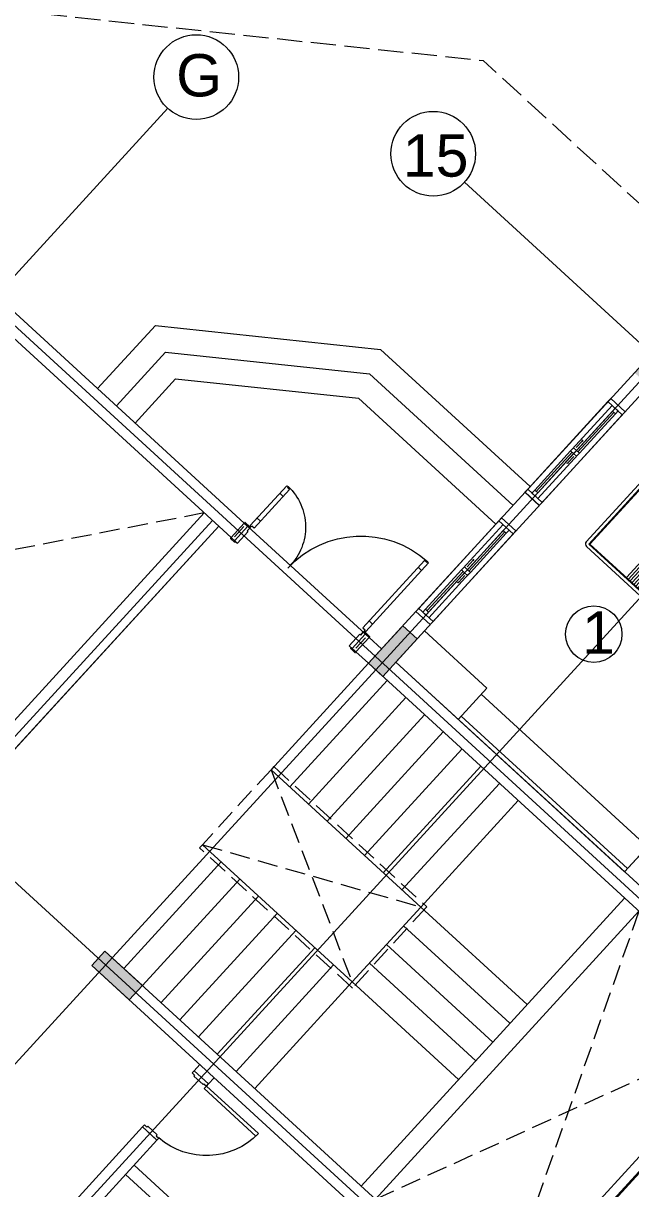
# Model space of a CAD drawing. Header units: metres. Extents: x 750 to 3116, y -341 to 1465.
# Drawn here: x 2709.45 to 2716.63, y 707.02 to 720.78 of the extents above; entities that cross this region are included whole.
import ezdxf

# ---------------------------------------------------------------- set-up
doc = ezdxf.new("R2010")
doc.units = ezdxf.units.M
doc.linetypes.add('ACAD_ISO02W100', pattern=[15, 12, -3])
doc.linetypes.add('HIDDEN', pattern=[0.375, 0.25, -0.125])
for name, color, linetype, lineweight in [('A-Door', 254, 'Continuous', 5), ('Centre Line', 7, 'Continuous', 13), ('Column', 50, 'Continuous', 20), ('Cutout', 153, 'Continuous', 5), ('Door', 253, 'Continuous', 5), ('Furniture', 44, 'Continuous', 5), ('GUIDE LINE', 7, 'Continuous', 5), ('Hatch', 251, 'Continuous', 5), ('Hidden line', 251, 'Continuous', 5), ('Interior wall', 31, 'Continuous', 13), ('Inverted beam', 252, 'Continuous', 5), ('Levels', 252, 'Continuous', 5), ('Railing', 190, 'Continuous', 5), ('Stiarcase', 180, 'Continuous', 5), ('Wall ext', 20, 'Continuous', 18), ('WINDOW', 33, 'Continuous', 5)]:
    doc.layers.add(name, color=color, linetype=linetype, lineweight=lineweight)
doc.layers.add('Text', color=7, linetype='Continuous')
doc.styles.get("Standard").update_dxf_attribs({"font": 'arial.ttf'})

# ---------------------------------------------------------------- blocks, each defined once
blk = doc.blocks.new('Door 900')
at = {"layer": 'A-Door'}
for points in [[(29934124, 12198491), (29934164, 12198491), (29934164, 12198476), (29934239, 12198476), (29934314, 12198476), (29934314, 12198491), (29934354, 12198491), (29934354, 12198524), (29934239, 12198524), (29934124, 12198524)], [(29934164, 12197672), (29934314, 12197672), (29934314, 12197658), (29934354, 12197658), (29934354, 12197624), (29934239, 12197624), (29934124, 12197624), (29934124, 12197658), (29934164, 12197658)]]:
    blk.add_lwpolyline(points, close=True, dxfattribs=at)
blk.add_lwpolyline([(29935187, 12197658), (29934354, 12197658), (29934354, 12197698), (29935185, 12197698)], dxfattribs=at)
blk.add_arc((29934327, 12197631), 860, 1.7769, 88.2024, dxfattribs=at)
blk = doc.blocks.new('Bed')
at = {"layer": 'Furniture', "linetype": 'Continuous'}
for p, q in [((1878.327, 465.952), (1879.337, 465.952)), ((1878.327, 465.817), (1878.327, 465.952)), ((1879.337, 465.952), (1879.337, 465.817)), ((1879.337, 465.817), (1878.327, 465.817)), ((1878.327, 463.909), (1878.327, 465.817)), ((1878.367, 463.909), (1878.367, 465.817)), ((1879.297, 465.817), (1879.297, 463.909)), ((1879.337, 465.817), (1879.337, 463.909)), ((1878.642, 465.742), (1879.002, 465.742)), ((1878.525, 465.544), (1878.525, 465.624)), ((1879.12, 465.624), (1879.12, 465.544)), ((1878.377, 465.499), (1878.862, 465.499)), ((1878.377, 463.919), (1878.377, 465.499)), ((1878.962, 465.429), (1878.377, 465.429)), ((1878.992, 465.407), (1878.377, 465.407)), ((1879.022, 465.386), (1878.377, 465.386)), ((1878.862, 465.499), (1879.287, 465.199)), ((1878.862, 465.199), (1878.862, 465.499)), ((1878.962, 463.919), (1878.962, 465.429)), ((1879.002, 465.427), (1878.965, 465.427)), ((1878.992, 463.919), (1878.992, 465.407)), ((1879.022, 463.919), (1879.022, 465.386)), ((1879.052, 465.365), (1878.377, 465.365)), ((1879.082, 465.344), (1878.377, 465.344)), ((1879.112, 465.323), (1878.377, 465.323)), ((1879.142, 465.302), (1878.377, 465.302)), ((1879.052, 463.919), (1879.052, 465.365)), ((1879.082, 463.919), (1879.082, 465.344)), ((1879.112, 463.919), (1879.112, 465.323)), ((1879.142, 463.919), (1879.142, 465.302)), ((1879.287, 465.199), (1878.862, 465.199)), ((1879.287, 465.199), (1879.287, 463.919)), ((1879.297, 463.909), (1878.367, 463.909)), ((1879.297, 463.869), (1878.367, 463.869)), ((1879.287, 463.919), (1878.377, 463.919))]:
    blk.add_line(p, q, dxfattribs=at)
for centre, radius, start, end in [((1878.642, 465.624), 0.117, 90, 180), ((1879.002, 465.624), 0.117, 360, 90), ((1878.642, 465.544), 0.117, 180.0006, 202.5189), ((1879.002, 465.544), 0.117, 270, 0), ((1878.367, 463.909), 0.04, 180, 270), ((1879.297, 463.909), 0.04, 270, 0)]:
    blk.add_arc(centre, radius, start, end, dxfattribs=at)
blk = doc.blocks.new('main door 2000')
at = {"layer": 'Door'}
for p, q in [((11493531.395, 4446004.375), (11493531.56, 4446004.375)), ((11493530.698, 4446004.326), (11493530.694, 4446004.307)), ((11493530.694, 4446004.307), (11493530.707, 4446004.307)), ((11493531.337, 4446004.326), (11493530.698, 4446004.326)), ((11493530.707, 4446004.307), (11493530.707, 4446004.271)), ((11493530.707, 4446004.271), (11493531.328, 4446004.271)), ((11493530.818, 4446004.271), (11493530.818, 4446004.326)), ((11493531.218, 4446004.271), (11493531.218, 4446004.326)), ((11493531.328, 4446004.271), (11493531.328, 4446004.307)), ((11493531.328, 4446004.307), (11493531.341, 4446004.307)), ((11493531.341, 4446004.307), (11493531.337, 4446004.326)), ((11493531.363, 4446004.317), (11493531.342, 4446004.317)), ((11493531.352, 4446004.307), (11493531.352, 4446004.328)), ((11493531.593, 4446004.342), (11493531.363, 4446004.342)), ((11493531.363, 4446004.342), (11493531.363, 4446004.31)), ((11493531.408, 4446004.31), (11493531.363, 4446004.31)), ((11493531.408, 4446004.31), (11493531.408, 4446004.297)), ((11493531.408, 4446004.297), (11493531.593, 4446004.297)), ((11493531.593, 4446004.342), (11493531.593, 4446004.297)), ((11493530.239, 4446002.475), (11493530.236, 4446002.494)), ((11493530.236, 4446002.494), (11493530.249, 4446002.494)), ((11493531.337, 4446002.475), (11493530.239, 4446002.475)), ((11493530.249, 4446002.494), (11493530.249, 4446002.531)), ((11493530.249, 4446002.531), (11493531.328, 4446002.531)), ((11493530.359, 4446002.531), (11493530.359, 4446002.475)), ((11493531.218, 4446002.531), (11493531.218, 4446002.475)), ((11493531.328, 4446002.531), (11493531.328, 4446002.494)), ((11493531.328, 4446002.494), (11493531.341, 4446002.494)), ((11493531.341, 4446002.494), (11493531.337, 4446002.475)), ((11493531.363, 4446002.484), (11493531.342, 4446002.484)), ((11493531.352, 4446002.494), (11493531.352, 4446002.473)), ((11493531.408, 4446002.491), (11493531.363, 4446002.491)), ((11493531.363, 4446002.459), (11493531.363, 4446002.491)), ((11493531.593, 4446002.459), (11493531.363, 4446002.459)), ((11493531.408, 4446002.491), (11493531.408, 4446002.504)), ((11493531.408, 4446002.504), (11493531.593, 4446002.504)), ((11493531.593, 4446002.459), (11493531.593, 4446002.504)), ((11493531.395, 4446002.427), (11493531.56, 4446002.427))]:
    blk.add_line(p, q, dxfattribs=at)
for points in [[(11493531.356, 4446004.397), (11493531.363, 4446004.397), (11493531.363, 4446004.326), (11493531.356, 4446004.326, -0.414214), (11493531.35, 4446004.332), (11493531.35, 4446004.391, -0.414214)], [(11493531.599, 4446004.397), (11493531.593, 4446004.397), (11493531.593, 4446004.326), (11493531.599, 4446004.326, 0.414214), (11493531.606, 4446004.332), (11493531.606, 4446004.391, 0.414214)], [(11493531.356, 4446002.397), (11493531.363, 4446002.397), (11493531.363, 4446002.475), (11493531.356, 4446002.475, 0.414214), (11493531.35, 4446002.469), (11493531.35, 4446002.404, 0.414214)], [(11493531.599, 4446002.397), (11493531.593, 4446002.397), (11493531.593, 4446002.475), (11493531.599, 4446002.475, -0.414214), (11493531.606, 4446002.469), (11493531.606, 4446002.404, -0.414214)]]:
    blk.add_lwpolyline(points, format="xyb", close=True, dxfattribs=at)
for centre, radius in [((11493531.352, 4446004.317), 0.00779), ((11493531.352, 4446004.317), 0.00519), ((11493531.352, 4446002.484), 0.00779), ((11493531.352, 4446002.484), 0.00519)]:
    blk.add_circle(centre, radius, dxfattribs=at)
at = {"layer": 'Door', "linetype": 'HIDDEN', "ltscale": 10}
for centre, radius, start, end in [((11493531.352, 4446004.317), 0.658, 180.9048, 271.8297), ((11493531.411, 4446002.485), 1.175, 90.1312, 179.5493)]:
    blk.add_arc(centre, radius, start, end, dxfattribs=at)
blk = doc.blocks.new('lift1')
at = {"layer": 'Hatch', "transparency": 33554687}
h = blk.add_hatch(color=256, dxfattribs=at)
h.dxf.hatch_style = 1
h.paths.add_polyline_path([(29921053, 12204431), (29920354, 12203626), (29920180, 12203777), (29920729, 12204408), (29919333, 12205622), (29919104, 12205358), (29918930, 12205509), (29919310, 12205946)])
h.paths.add_polyline_path([(29920180, 12203777), (29920354, 12203626), (29919768, 12202951), (29918024, 12204467), (29918405, 12204905), (29918579, 12204754), (29918349, 12204489), (29919745, 12203276)])
at = {"lineweight": 5}
for p, q in [((29919536, 12203651), (29919330, 12205430)), ((29920333, 12204556), (29918533, 12204526)), ((29920353, 12204131), (29920272, 12204201)), ((29920311, 12204167), (29919926, 12203735)), ((29919968, 12203699), (29919886, 12203770))]:
    blk.add_line(p, q, dxfattribs=at)
for p, q in [((29919194, 12205280), (29919238, 12205241)), ((29918669, 12204676), (29918707, 12204643))]:
    blk.add_line(p, q)
for points in [[(29920333, 12204556), (29919330, 12205430), (29918533, 12204526), (29919536, 12203651)], [(29920182, 12204188), (29919887, 12203861), (29920056, 12203714), (29920350, 12204041)]]:
    blk.add_lwpolyline(points, close=True, dxfattribs=at)
blk.add_lwpolyline([(29918707, 12204643), (29918610, 12204531), (29919531, 12203728), (29920256, 12204550), (29919335, 12205353), (29919238, 12205241)], dxfattribs=at)
at = {"layer": 'Column'}
blk.add_lwpolyline([(29918930, 12205509), (29919310, 12205946), (29921053, 12204431), (29919768, 12202951), (29918024, 12204467), (29918405, 12204905), (29918579, 12204754), (29918349, 12204489), (29919745, 12203276), (29920729, 12204408), (29919333, 12205622), (29919104, 12205358), (29918930, 12205509)], dxfattribs=at)
blk = doc.blocks.new('WINODO1')
at = {"layer": 'WINDOW', "linetype": 'Continuous'}
for p, q in [((2471212540, 936769700), (2471212491, 936769700)), ((2471212491, 936769700), (2471212491, 936769470)), ((2471212540, 936769700), (2471212540, 936769470)), ((2471213991, 936769700), (2471213943, 936769700)), ((2471213943, 936769700), (2471213943, 936769470)), ((2471213991, 936769700), (2471213991, 936769470)), ((2471212540, 936769470), (2471212491, 936769470)), ((2471213991, 936769470), (2471213943, 936769470))]:
    blk.add_line(p, q, dxfattribs=at)
at = {"layer": 'WINDOW'}
for p, q in [((2471212540, 936769700), (2471213943, 936769700)), ((2471212588, 936769633), (2471213217, 936769633)), ((2471212588, 936769585), (2471213217, 936769585)), ((2471213241, 936769633), (2471213943, 936769633)), ((2471213266, 936769585), (2471213895, 936769585)), ((2471213290, 936769609), (2471213394, 936769609)), ((2471213241, 936769537), (2471212540, 936769537)), ((2471212540, 936769470), (2471213943, 936769470)), ((2471213193, 936769561), (2471213089, 936769561)), ((2471213266, 936769537), (2471213895, 936769537))]:
    blk.add_line(p, q, dxfattribs=at)
at = {"layer": 'WINDOW', "color": 4}
blk.add_line((2471212588, 936769609), (2471213217, 936769609), dxfattribs=at)
at = {"layer": 'WINDOW', "color": 4, "true_color": 0x1fffff}
blk.add_line((2471213266, 936769561), (2471213895, 936769561), dxfattribs=at)
at = {"layer": 'WINDOW'}
for points in [[(2471212540, 936769585), (2471212588, 936769585), (2471212588, 936769633), (2471212540, 936769633)], [(2471213076, 936769561), (2471213089, 936769568), (2471213089, 936769554)], [(2471213217, 936769585), (2471213266, 936769585), (2471213266, 936769633), (2471213217, 936769633)], [(2471213217, 936769537), (2471213266, 936769537), (2471213266, 936769585), (2471213217, 936769585)], [(2471213406, 936769609), (2471213394, 936769616), (2471213394, 936769602)], [(2471213895, 936769537), (2471213943, 936769537), (2471213943, 936769585), (2471213895, 936769585)]]:
    blk.add_lwpolyline(points, close=True, dxfattribs=at)

msp = doc.modelspace()

# ---------------------------------------------------------------- hatches: boundary and pattern name
at = {"layer": 'Hatch', "transparency": 33554687}
h = msp.add_hatch(color=256, dxfattribs=at)
h.dxf.hatch_style = 1
h.paths.add_polyline_path([(2747.549, 695.997), (2747.38, 696.153), (2747.221, 695.979), (2747.13, 695.88), (2746.974, 695.71), (2747.144, 695.555)])
h.paths.add_polyline_path([(2750.693, 699.429), (2750.523, 699.585), (2750.118, 699.142), (2750.288, 698.987)])
h.paths.add_polyline_path([(2753.962, 702.998), (2753.792, 703.153), (2753.758, 703.116), (2753.667, 703.017), (2753.387, 702.711), (2753.556, 702.555)])
h.paths.add_polyline_path([(2757.23, 706.566), (2757.061, 706.722), (2756.655, 706.279), (2756.825, 706.124)])
h.paths.add_polyline_path([(2760.499, 710.135), (2760.329, 710.29), (2759.924, 709.848), (2760.094, 709.692)])
h.paths.add_polyline_path([(2763.2, 713.972), (2763.045, 713.803), (2763.487, 713.397), (2763.643, 713.567)])
h.paths.add_polyline_path([(2759.159, 717.674), (2759.004, 717.504), (2759.446, 717.099), (2759.602, 717.268)])
h.paths.add_polyline_path([(2755.891, 714.105), (2755.735, 713.936), (2755.846, 713.834), (2756.178, 713.53), (2756.333, 713.7)])
h.paths.add_polyline_path([(2754.121, 715.726), (2753.965, 715.557), (2754.408, 715.151), (2754.563, 715.321)])
h.paths.add_polyline_path([(2752.916, 710.518), (2752.747, 710.673), (2752.342, 710.231), (2752.511, 710.075)])
h.paths.add_polyline_path([(2751.42, 711.889), (2751.25, 712.044), (2750.845, 711.602), (2751.014, 711.446)])
h.paths.add_polyline_path([(2749.353, 706.968), (2749.198, 706.799), (2749.308, 706.697), (2749.64, 706.393), (2749.796, 706.563)])
h.paths.add_polyline_path([(2747.915, 708.285), (2747.583, 708.589), (2747.428, 708.42), (2747.871, 708.014), (2748.026, 708.184)])
h.paths.add_polyline_path([(2746.379, 703.381), (2746.209, 703.536), (2745.804, 703.094), (2745.974, 702.938)])
h.paths.add_polyline_path([(2745.007, 704.888), (2744.837, 705.044), (2744.432, 704.601), (2744.602, 704.446)])
h.paths.add_polyline_path([(2742.816, 699.831), (2742.66, 699.661), (2743.103, 699.256), (2743.258, 699.426)])
h.paths.add_polyline_path([(2741.488, 701.047), (2741.319, 701.202), (2740.914, 700.76), (2741.083, 700.604)])
h.paths.add_polyline_path([(2738.109, 697.58), (2737.777, 697.884), (2737.622, 697.714), (2738.064, 697.309), (2738.22, 697.478)])
h.paths.add_polyline_path([(2732.526, 703.195), (2732.357, 703.351), (2731.951, 702.908), (2732.121, 702.753)])
h.paths.add_polyline_path([(2735.545, 706.491), (2735.375, 706.646), (2734.97, 706.204), (2735.14, 706.049)])
h.paths.add_polyline_path([(2739.064, 710.332), (2738.894, 710.488), (2738.489, 710.045), (2738.658, 709.89)])
h.paths.add_polyline_path([(2742.207, 713.764), (2742.038, 713.92), (2741.632, 713.477), (2741.802, 713.322), (2741.836, 713.359), (2741.927, 713.458)])
h.paths.add_polyline_path([(2745.476, 717.333), (2745.306, 717.488), (2744.901, 717.046), (2745.071, 716.891)])
h.paths.add_polyline_path([(2748.373, 720.496), (2748.464, 720.596), (2748.62, 720.765), (2748.45, 720.92), (2748.045, 720.478), (2748.214, 720.323)])
h.paths.add_polyline_path([(2737.383, 717.933), (2737.213, 718.088), (2736.808, 717.646), (2736.978, 717.49)])
h.paths.add_polyline_path([(2732.899, 722.039), (2732.744, 721.87), (2732.855, 721.769), (2733.186, 721.465), (2733.342, 721.634)])
h.paths.add_polyline_path([(2730.05, 718.588), (2729.881, 718.744), (2729.475, 718.301), (2729.645, 718.146)])
h.paths.add_polyline_path([(2734.364, 714.637), (2734.194, 714.792), (2733.789, 714.35), (2733.959, 714.195)])
h.paths.add_polyline_path([(2730.845, 710.796), (2730.676, 710.951), (2730.271, 710.509), (2730.44, 710.353)])
h.paths.add_polyline_path([(2726.362, 714.902), (2726.207, 714.733), (2726.649, 714.328), (2726.804, 714.497)])
h.paths.add_polyline_path([(2727.702, 707.364), (2727.532, 707.519), (2727.498, 707.482), (2727.407, 707.382), (2727.127, 707.076), (2727.296, 706.921)])
h.paths.add_polyline_path([(2723.093, 711.334), (2722.938, 711.164), (2723.049, 711.063), (2723.38, 710.759), (2723.536, 710.929)])
h.paths.add_polyline_path([(2721.323, 712.955), (2721.168, 712.785), (2721.611, 712.38), (2721.766, 712.55), (2721.655, 712.651)])
h.paths.add_polyline_path([(2724.592, 716.523), (2724.437, 716.354), (2724.879, 715.949), (2725.035, 716.118)])
h.paths.add_polyline_path([(2727.861, 720.092), (2727.706, 719.922), (2728.148, 719.517), (2728.303, 719.687)])
h.paths.add_polyline_path([(2723.492, 724.094), (2723.336, 723.924), (2723.779, 723.519), (2723.934, 723.689)])
h.paths.add_polyline_path([(2720.518, 720.507), (2720.348, 720.662), (2719.943, 720.219), (2720.112, 720.064)])
h.paths.add_polyline_path([(2717.249, 716.938), (2717.079, 717.093), (2716.674, 716.651), (2716.844, 716.496)])
h.paths.add_polyline_path([(2714.105, 713.506), (2713.936, 713.661), (2713.53, 713.219), (2713.7, 713.063)])
h.paths.add_polyline_path([(2718.747, 709.254), (2718.578, 709.409), (2718.172, 708.967), (2718.342, 708.812)])
h.paths.add_polyline_path([(2720.119, 707.746), (2719.95, 707.902), (2719.544, 707.459), (2719.714, 707.304)])
h.paths.add_polyline_path([(2724.433, 703.795), (2724.263, 703.95), (2723.858, 703.508), (2724.028, 703.353)])
h.paths.add_polyline_path([(2721.289, 700.363), (2721.12, 700.518), (2720.714, 700.076), (2720.884, 699.92)])
h.paths.add_polyline_path([(2716.556, 704.197), (2716.401, 704.027), (2716.843, 703.622), (2716.998, 703.792)])
h.paths.add_polyline_path([(2714.786, 705.818), (2714.631, 705.648), (2715.073, 705.243), (2715.229, 705.413)])
h.paths.add_polyline_path([(2710.417, 709.82), (2710.262, 709.65), (2710.704, 709.245), (2710.859, 709.415)])
h.paths.add_polyline_path([(2711.517, 702.249), (2711.362, 702.08), (2711.804, 701.674), (2711.96, 701.844)])
h.paths.add_polyline_path([(2708.941, 698.548), (2708.771, 698.704), (2708.366, 698.261), (2708.536, 698.106)])
h.paths.add_polyline_path([(2704.299, 702.8), (2704.129, 702.956), (2703.724, 702.513), (2703.894, 702.358)])
h.paths.add_polyline_path([(2706.198, 714.187), (2706.028, 714.342), (2705.869, 714.169), (2705.778, 714.069), (2705.623, 713.899), (2705.792, 713.744)])
h.paths.add_polyline_path([(2709.216, 717.482), (2709.047, 717.638), (2708.641, 717.195), (2708.811, 717.04)])
h.paths.add_polyline_path([(2704.903, 721.434), (2704.733, 721.589), (2704.328, 721.147), (2704.497, 720.991)])
h.paths.add_polyline_path([(2701.464, 718.02), (2701.309, 717.851), (2701.751, 717.446), (2701.907, 717.615)])
h.paths.add_polyline_path([(2703.406, 722.805), (2703.236, 722.96), (2702.831, 722.518), (2703, 722.362)])
h.paths.add_polyline_path([(2697.462, 728.249), (2697.292, 728.404), (2696.887, 727.962), (2697.057, 727.806)])
h.paths.add_polyline_path([(2694.318, 724.817), (2694.149, 724.972), (2693.743, 724.53), (2693.913, 724.374)])
h.paths.add_polyline_path([(2699.694, 719.642), (2699.539, 719.472), (2699.982, 719.067), (2700.137, 719.236)])
h.paths.add_polyline_path([(2696.993, 715.804), (2696.824, 715.959), (2696.418, 715.517), (2696.588, 715.362)])
h.paths.add_polyline_path([(2691.05, 721.248), (2690.88, 721.404), (2690.475, 720.961), (2690.644, 720.806)])
h.paths.add_polyline_path([(2687.781, 717.68), (2687.611, 717.835), (2687.206, 717.393), (2687.376, 717.237)])
h.paths.add_polyline_path([(2693.599, 712.099), (2693.157, 712.504), (2693.002, 712.335), (2693.444, 711.93)])
h.paths.add_polyline_path([(2695.369, 710.478), (2694.927, 710.883), (2694.771, 710.714), (2695.214, 710.309)])
h.paths.add_polyline_path([(2698.196, 714.452), (2698.04, 714.282), (2698.483, 713.877), (2698.638, 714.047)])
h.paths.add_polyline_path([(2702.679, 710.345), (2702.509, 710.501), (2702.104, 710.058), (2702.274, 709.903)])
h.paths.add_polyline_path([(2699.535, 706.913), (2699.366, 707.068), (2698.96, 706.626), (2699.13, 706.471)])
h.paths.add_polyline_path([(2696.266, 703.345), (2696.097, 703.5), (2695.692, 703.057), (2695.861, 702.902)])
h.paths.add_polyline_path([(2691.953, 707.296), (2691.783, 707.451), (2691.378, 707.009), (2691.547, 706.853)])
h.paths.add_polyline_path([(2690.456, 708.667), (2690.286, 708.822), (2689.881, 708.38), (2690.05, 708.225)])
h.paths.add_polyline_path([(2684.512, 714.111), (2684.343, 714.267), (2683.937, 713.824), (2684.107, 713.669)])
h.paths.add_polyline_path([(2681.244, 710.543), (2681.074, 710.698), (2680.669, 710.256), (2680.838, 710.1)])
h.paths.add_polyline_path([(2686.62, 705.367), (2686.464, 705.198), (2686.907, 704.793), (2687.062, 704.962)])
h.paths.add_polyline_path([(2688.389, 703.746), (2688.234, 703.577), (2688.676, 703.171), (2688.832, 703.341)])
h.paths.add_polyline_path([(2684.043, 701.666), (2683.874, 701.822), (2683.468, 701.379), (2683.638, 701.224)])
h.paths.add_polyline_path([(2678.1, 707.111), (2677.93, 707.266), (2677.525, 706.823), (2677.695, 706.668)])
h.paths.add_polyline_path([(2693.123, 699.912), (2692.953, 700.068), (2692.794, 699.894), (2692.703, 699.795), (2692.548, 699.625), (2692.717, 699.47)])
h.paths.add_polyline_path([(2663.118, 701.878), (2662.948, 702.033), (2662.543, 701.59), (2662.713, 701.435)])
h.paths.add_polyline_path([(2667.661, 706.85), (2667.491, 707.005), (2667.086, 706.562), (2667.256, 706.407)])
h.paths.add_polyline_path([(2672.207, 711.826), (2672.037, 711.981), (2671.633, 711.538), (2671.803, 711.383)])
h.paths.add_polyline_path([(2676.629, 716.665), (2676.186, 717.07), (2676.031, 716.9), (2676.474, 716.495)])
h.paths.add_polyline_path([(2680.658, 721.964), (2680.503, 721.795), (2680.946, 721.39), (2681.101, 721.56)])
h.paths.add_polyline_path([(2670.309, 722.69), (2670.139, 722.845), (2669.734, 722.402), (2669.904, 722.247)])
h.paths.add_polyline_path([(2665.762, 717.714), (2665.593, 717.87), (2665.188, 717.427), (2665.358, 717.272)])
h.paths.add_polyline_path([(2661.216, 712.739), (2661.046, 712.894), (2660.641, 712.451), (2660.811, 712.296)])
h.paths.add_polyline_path([(2658.899, 710.203), (2658.585, 710.49), (2658.585, 710.49), (2658.57, 710.503), (2658.456, 710.608), (2658.301, 710.438), (2658.744, 710.033)])
h.paths.add_polyline_path([(2656.67, 707.763), (2656.5, 707.918), (2656.095, 707.475), (2656.265, 707.32)])
h.paths.add_polyline_path([(2653.471, 715.163), (2653.315, 714.993), (2653.315, 714.993), (2653.758, 714.588), (2653.914, 714.758)])
h.paths.add_polyline_path([(2655.957, 717.544), (2655.788, 717.699), (2655.383, 717.256), (2655.553, 717.101)])
h.paths.add_polyline_path([(2660.504, 722.519), (2660.334, 722.674), (2659.929, 722.231), (2660.099, 722.076)])
h.paths.add_polyline_path([(2665.05, 727.495), (2664.88, 727.65), (2664.476, 727.207), (2664.645, 727.052)])
h.paths.add_polyline_path([(2669.228, 732.408), (2669.072, 732.238), (2669.515, 731.834), (2669.671, 732.003)])

# ---------------------------------------------------------------- linework, layer by layer
at = {"layer": 'Centre Line', "color": 30, "true_color": 0xf26722}
for p, q in [((2728.872, 729.797), (2701.783, 700.223)), ((2726.443, 701.547), (2695.74, 729.67)), ((2730.147, 728.629), (2703.058, 699.055)), ((2723.174, 697.979), (2692.471, 726.102)), ((2733.514, 725.545), (2706.425, 695.971)), ((2711.158, 719.772), (2687.338, 693.767)), ((2728.974, 705.791), (2714.664, 718.899))]:
    msp.add_line(p, q, dxfattribs=at)
for centre in [(2711.496, 720.141), (2714.296, 719.236)]:
    msp.add_circle(centre, 0.5, dxfattribs=at)
at = {"layer": 'Column'}
for points in [[(2713.53, 713.219), (2713.936, 713.661), (2714.105, 713.506), (2713.7, 713.063), (2713.53, 713.219)], [(2710.704, 709.245), (2710.262, 709.65), (2710.417, 709.82), (2710.859, 709.415), (2710.704, 709.245)]]:
    msp.add_lwpolyline(points, dxfattribs=at)
at = {"layer": 'Cutout', "linetype": 'ACAD_ISO02W100', "ltscale": 0.02}
for p, q in [((2711.591, 714.995), (2705.935, 713.899)), ((2712.379, 711.962), (2713.338, 709.456)), ((2711.568, 711.077), (2714.149, 710.341)), ((2716.727, 710.291), (2715.059, 705.568)), ((2713.614, 706.892), (2718.172, 708.967))]:
    msp.add_line(p, q, dxfattribs=at)
at = {"layer": 'Furniture'}
msp.add_line((2713.855, 713.233), (2716.557, 710.758), dxfattribs=at)
for points in [[(2714.593, 712.558), (2714.93, 712.926), (2714.193, 713.602), (2713.855, 713.233)], [(2716.557, 710.758), (2716.828, 711.053), (2714.863, 712.853)], [(2716.591, 710.795), (2714.626, 712.595), (2714.593, 712.558)]]:
    msp.add_lwpolyline(points, dxfattribs=at)
at = {"layer": 'GUIDE LINE'}
msp.add_circle((2716.193, 713.563), 0.333, dxfattribs=at)
at = {"layer": 'Hidden line', "linetype": 'ACAD_ISO02W100', "ltscale": 0.025}
for p in [(2708.075, 721.059), (2717.697, 717.767)]:
    msp.add_line(p, (2714.885, 720.336), dxfattribs=at)
at = {"layer": 'Interior wall'}
for p, q in [((2710.761, 707.294), (2711.641, 706.489)), ((2710.66, 707.183), (2711.539, 706.378))]:
    msp.add_line(p, q, dxfattribs=at)
at = {"layer": 'Inverted beam'}
for p, q in [((2709.216, 717.482), (2712.063, 714.874)), ((2709.061, 717.313), (2711.908, 714.705)), ((2711.908, 714.705), (2712.063, 714.874)), ((2715.059, 705.568), (2718.172, 708.967))]:
    msp.add_line(p, q, dxfattribs=at)
for points in [[(2705.1, 712.989), (2707.63, 710.671), (2711.591, 714.995)], [(2711.761, 714.84), (2707.644, 710.346), (2704.945, 712.819)]]:
    msp.add_lwpolyline(points, dxfattribs=at)
at = {"layer": 'Levels'}
msp.add_line((2712.063, 714.874), (2713.538, 713.524), dxfattribs=at)
for points in [[(2710.33, 716.462), (2711.013, 717.207), (2713.674, 716.925), (2715.442, 715.306)], [(2710.552, 716.259), (2711.132, 716.893), (2713.544, 716.637), (2715.239, 715.084)], [(2710.773, 716.056), (2711.251, 716.579), (2713.414, 716.349), (2715.037, 714.863)]]:
    msp.add_lwpolyline(points, dxfattribs=at)
at = {"layer": 'Railing'}
for p, q in [((2707.571, 710.414), (2711.687, 714.907)), ((2707.644, 710.346), (2711.761, 714.84)), ((2715.155, 705.48), (2718.268, 708.879))]:
    msp.add_line(p, q, dxfattribs=at)
at = {"layer": 'Railing', "linetype": 'ACAD_ISO02W100', "ltscale": 0.02}
msp.add_line((2712.379, 711.962), (2711.568, 711.077), dxfattribs=at)
msp.add_lwpolyline([(2712.413, 711.999), (2714.219, 710.344), (2713.341, 709.385), (2711.535, 711.04)], dxfattribs=at)
at = {"layer": 'Railing'}
msp.add_lwpolyline([(2712.413, 711.999), (2712.379, 711.962), (2714.149, 710.341), (2713.338, 709.456), (2711.568, 711.077), (2711.535, 711.04)], dxfattribs=at)
at = {"layer": 'Stiarcase'}
for p, q in [((2712.379, 711.962), (2713.53, 713.219)), ((2712.6, 711.759), (2713.752, 713.016)), ((2712.821, 711.557), (2713.973, 712.814)), ((2713.043, 711.354), (2714.194, 712.611)), ((2713.264, 711.151), (2714.415, 712.408)), ((2713.485, 710.949), (2714.636, 712.206)), ((2713.706, 710.746), (2714.858, 712.003)), ((2713.927, 710.543), (2715.079, 711.8)), ((2714.149, 710.341), (2715.3, 711.598)), ((2710.638, 709.617), (2711.79, 710.874)), ((2710.859, 709.415), (2712.011, 710.672)), ((2711.081, 709.212), (2712.232, 710.469)), ((2714.149, 710.341), (2715.406, 709.189)), ((2711.302, 709.009), (2712.453, 710.266)), ((2711.523, 708.807), (2712.674, 710.064)), ((2713.946, 710.12), (2715.203, 708.968)), ((2713.743, 709.898), (2715.001, 708.747)), ((2711.744, 708.604), (2712.896, 709.861)), ((2711.966, 708.401), (2713.117, 709.658)), ((2713.541, 709.677), (2714.798, 708.525)), ((2712.187, 708.199), (2713.338, 709.456)), ((2713.338, 709.456), (2714.595, 708.304))]:
    msp.add_line(p, q, dxfattribs=at)
msp.add_lwpolyline([(2712.379, 711.962), (2714.149, 710.341), (2713.338, 709.456), (2711.568, 711.077)], dxfattribs=at)
at = {"layer": 'Wall ext'}
for p, q in [((2713.53, 713.219), (2723.492, 724.094)), ((2716.969, 716.632), (2713.855, 713.233)), ((2716.563, 716.19), (2716.394, 716.345)), ((2715.55, 715.083), (2715.381, 715.239)), ((2715.274, 714.782), (2715.104, 714.937)), ((2714.261, 713.676), (2714.091, 713.831)), ((2713.383, 713.354), (2713.538, 713.524)), ((2713.538, 713.524), (2713.686, 713.388)), ((2713.383, 713.354), (2713.53, 713.219)), ((2713.53, 713.219), (2718.342, 708.812)), ((2718.328, 709.137), (2713.855, 713.233)), ((2717.071, 711.317), (2716.558, 710.758)), ((2713.444, 707.047), (2716.557, 710.446)), ((2713.614, 706.892), (2716.727, 710.291)), ((2710.262, 709.65), (2710.417, 709.82)), ((2710.417, 709.82), (2715.229, 705.413)), ((2710.262, 709.65), (2715.073, 705.243)), ((2711.47, 708.408), (2711.537, 708.482)), ((2711.47, 708.408), (2711.639, 708.253)), ((2711.639, 708.253), (2711.707, 708.326)), ((2709.829, 706.617), (2710.862, 707.744)), ((2710.862, 707.744), (2711.031, 707.589)), ((2709.999, 706.461), (2711.031, 707.589))]:
    msp.add_line(p, q, dxfattribs=at)

# ---------------------------------------------------------------- block references
at = {"rotation": 317.5109694300379}
msp.add_blockref('Bed', (1017.667, 1641.278), dxfattribs=at)
at = {"xscale": -0.0009999999999999998, "yscale": 0.001, "zscale": 0.001, "rotation": 6.515594330481624}
msp.add_blockref('lift1', (33819.668, -8024.27), dxfattribs=at)
at = {"layer": 'A-Door', "xscale": -0.0009999999999999996, "yscale": 0.001, "zscale": 0.001, "rotation": 137.510969430038}
msp.add_blockref('Door 900', (-11123.28, 29921.993), dxfattribs=at)
at = {"layer": 'Door', "xscale": -1, "rotation": 47.51096840887642}
msp.add_blockref('main door 2000', (11044520.187, 5473071.921), dxfattribs=at)
at = {"layer": 'WINDOW', "linetype": 'Continuous', "xscale": 0.001, "yscale": 0.001, "zscale": 0.001, "rotation": 47.51096953038628}
for p in [(-975682.502, -2454313.525), (-975683.791, -2454314.933)]:
    msp.add_blockref('WINODO1', p, dxfattribs=at)

# ---------------------------------------------------------------- texts
at = {"layer": 'Text', "color": 30, "true_color": 0xf26722, "char_height": 0.5, "attachment_point": 1, "rotation": 360}
for s, width, insert in [('G', 0.83687, (2711.258, 720.412)), ('15', 0.83687, (2713.936, 719.465)), ('1', 3.12418, (2716.055, 713.831))]:
    msp.add_mtext_dynamic_manual_height_columns(s, width=width, gutter_width=12.5, heights=[0], dxfattribs=dict(at, insert=insert))

doc.saveas('drawing.dxf')
